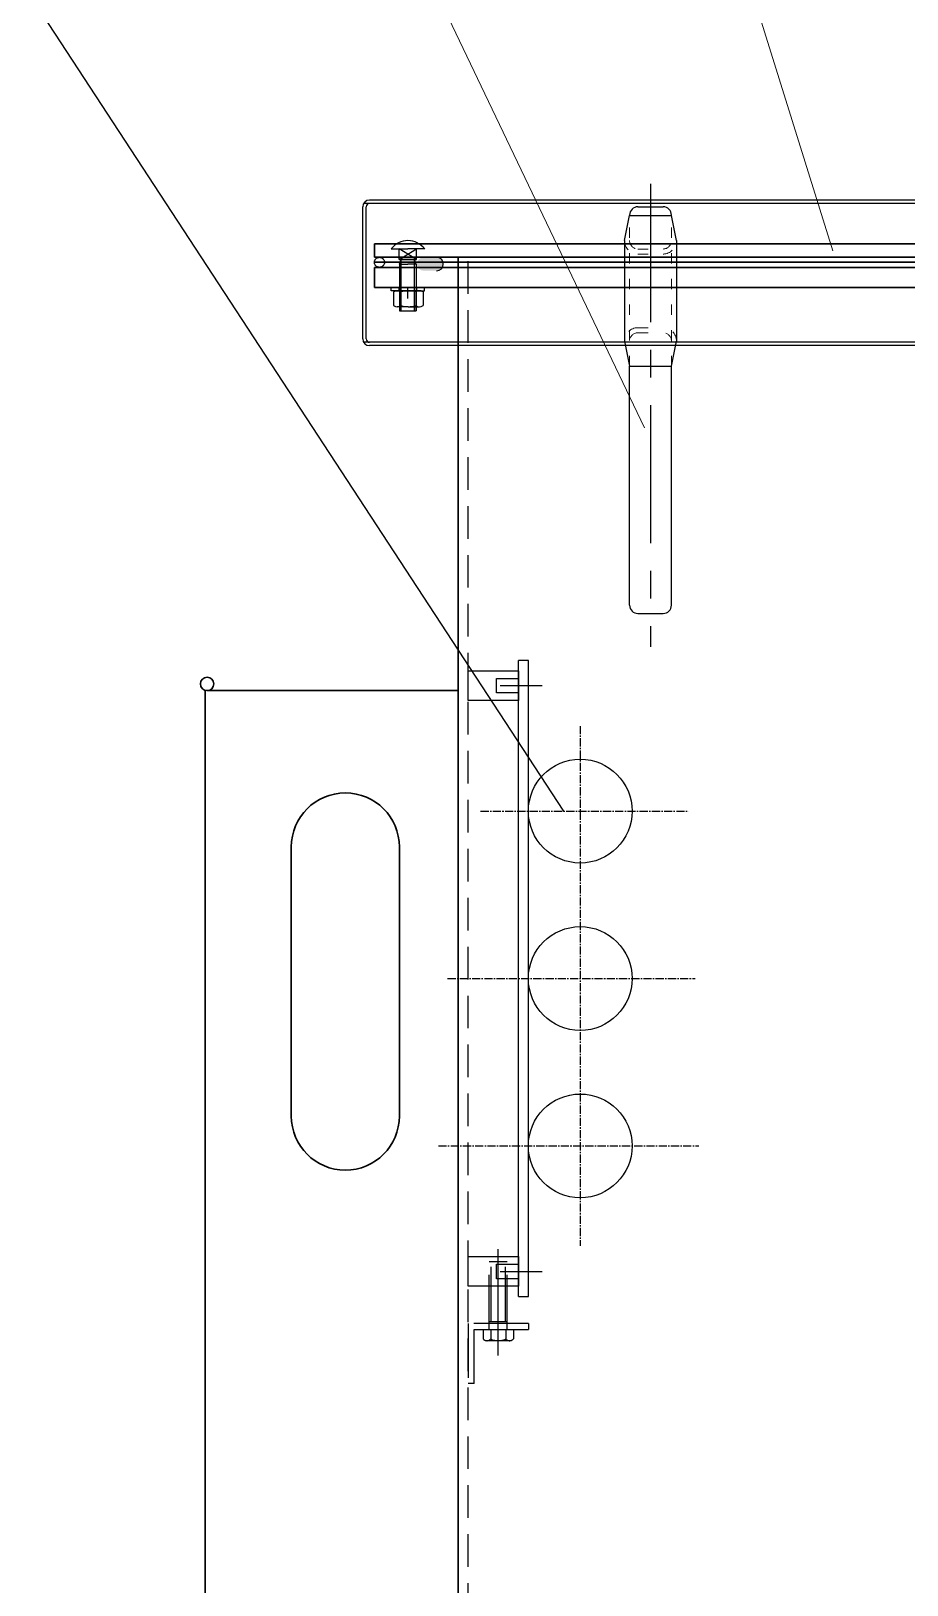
# Model space of a CAD drawing. Header units: millimetres. Extents: x 70841 to 133731, y -170061 to -164340.
# Drawn here: x 82987 to 83511, y -166506 to -165578 of the extents above; entities that cross this region are included whole.
import ezdxf

# ---------------------------------------------------------------- set-up
doc = ezdxf.new("R2010")
doc.units = ezdxf.units.MM
doc.header["$LTSCALE"] = 13
for name, pattern in [('ACAD_ISO03W100', [1.18, 0.47, -0.71]), ('CENTER', [50.8, 31.75, -6.35, 6.35, -6.35]), ('CENTER2', [1.125, 0.75, -0.125, 0.125, -0.125]), ('CENTERX2', [101.6, 63.5, -12.7, 12.7, -12.7]), ('DASHED', [0.75, 0.5, -0.25])]:
    doc.linetypes.add(name, pattern=pattern)
for name, color, linetype in [('1', 4, 'Continuous'), ('1轮廓实线层', 7, 'Continuous'), ('2细线层', 4, 'Continuous'), ('3中心线层', 1, 'CENTER'), ('4虚线层', 6, 'DASHED'), ('5剖面线层', 2, 'Continuous'), ('中心线', 1, 'CENTER2'), ('粗实线', 4, 'Continuous'), ('细实线', 2, 'Continuous')]:
    doc.layers.add(name, color=color, linetype=linetype)
doc.layers.add('标注、文本', color=3, linetype='Continuous', lineweight=25)
doc.layers.add('铁心', color=3, linetype='Continuous', lineweight=0)

# ---------------------------------------------------------------- blocks, each defined once
blk = doc.blocks.new('A$C5957240F')
at = {"layer": '1', "color": 1, "linetype": 'CENTERX2', "lineweight": -3, "ltscale": 0.1}
blk.add_line((18, 16.74), (18, 80.39), dxfattribs=at)
at = {"layer": '4虚线层', "ltscale": 5}
for p, q in [((12.6, 32.4), (12.6, 72.9)), ((12.6, 72.9), (23.4, 72.9)), ((13.68, 37.17), (13.68, 72.9)), ((22.32, 37.17), (22.32, 72.9)), ((23.4, 32.4), (23.4, 72.9)), ((12.6, 37.17), (23.4, 37.17)), ((36, 36), (0, 36)), ((0, 36), (0, 0)), ((3.6, 0), (3.6, 32.4)), ((3.6, 32.4), (36, 32.4)), ((8.99, 32.4), (27.01, 32.4)), ((8.99, 32.4), (8.99, 26.66)), ((13.49, 32.4), (13.49, 26.66)), ((22.51, 32.4), (22.51, 26.66)), ((27.01, 32.4), (27.01, 26.66)), ((36, 36), (36, 32.4)), ((24.76, 25.65), (18, 25.65)), ((3.6, 0), (0, 0))]:
    blk.add_line(p, q, dxfattribs=at)
at = {"layer": '4虚线层'}
blk.add_line((18, 25.65), (11.24, 25.65), dxfattribs=at)
blk.add_arc((11.24, 28.66), 3.01, 221.60875, 318.39125, dxfattribs=at)
at = {"layer": '4虚线层', "ltscale": 5}
for centre, radius, start, end in [((18, 36.19), 10.54, 244.67599, 295.32401), ((24.76, 28.66), 3.01, 221.60875, 318.39125)]:
    blk.add_arc(centre, radius, start, end, dxfattribs=at)
blk = doc.blocks.new('846712')
at = {"layer": '1轮廓实线层', "color": 0, "ltscale": 0.5}
for p, q in [((12564.4, -718.9), (12558.4, -718.9)), ((12558.4, -1098.9), (12558.4, -718.9)), ((12564.4, -1098.9), (12564.4, -718.9)), ((12547.63, -733.9), (12572.73, -733.9)), ((12547.63, -1083.9), (12572.73, -1083.9)), ((12558.4, -1098.9), (12564.4, -1098.9))]:
    blk.add_line(p, q, dxfattribs=at)
at = {"layer": '中心线', "color": 1, "ltscale": 0.5}
for p, q in [((12595.4, -758.1), (12595.4, -1068.58)), ((12535.83, -808.9), (12660.18, -808.9)), ((12516.15, -908.9), (12664, -908.9)), ((12510.65, -1008.9), (12666.36, -1008.9))]:
    blk.add_line(p, q, dxfattribs=at)
at = {"layer": '标注、文本'}
for centre in [(12595.4, -808.9), (12595.4, -908.9), (12595.4, -1008.9)]:
    blk.add_circle(centre, 31, dxfattribs=at)
blk = doc.blocks.new('A$C35956794')
at = {"layer": '4虚线层', "ltscale": 5}
for points in [[(17.75, 373.87), (47.75, 373.87), (47.75, 356.13), (17.75, 356.13)], [(17.75, 373.87), (47.75, 373.87), (47.75, 356.13), (17.75, 356.13)], [(34.78, 369.33), (47.75, 369.33), (47.75, 360.67), (34.78, 360.67)], [(34.78, 369.33), (47.75, 369.33), (47.75, 360.67), (34.78, 360.67)], [(17.75, 23.87), (47.75, 23.87), (47.75, 6.13), (17.75, 6.13)], [(17.75, 23.87), (47.75, 23.87), (47.75, 6.13), (17.75, 6.13)], [(34.78, 19.33), (47.75, 19.33), (47.75, 10.67), (34.78, 10.67)], [(34.78, 19.33), (47.75, 19.33), (47.75, 10.67), (34.78, 10.67)]]:
    blk.add_lwpolyline(points, close=True, dxfattribs=at)
at = {"layer": '标注、文本'}
blk.add_blockref('846712', (-12510.65, 1098.9), dxfattribs=at)

msp = doc.modelspace()

# ---------------------------------------------------------------- hatches: boundary and pattern name
at = {"layer": '5剖面线层'}
msp.add_hatch(color=256, dxfattribs=at).paths.add_polyline_path([(83229.467, -165720.867, 1), (83229.467, -165712.867), (83221.696, -165712.867, 1), (83221.696, -165720.867)])

# ---------------------------------------------------------------- linework, layer by layer
at = {"layer": '1', "color": 1, "linetype": 'CENTERX2', "lineweight": -3, "ltscale": 0.1}
msp.add_line((83357.302, -165669.035), (83357.302, -165945.499), dxfattribs=at)
at = {"layer": '1轮廓实线层'}
for p, q in [((83202.274, -165707.867), (83212.302, -165707.867)), ((83207.122, -165714.267), (83217.482, -165707.867)), ((83217.482, -165714.267), (83207.122, -165707.867)), ((83207.122, -165714.267), (83207.122, -165707.867)), ((83222.331, -165707.867), (83212.302, -165707.867)), ((83217.482, -165714.267), (83217.482, -165707.867)), ((83207.122, -165714.267), (83217.482, -165714.267)), ((83207.302, -165716.867), (83208.302, -165714.267)), ((83207.302, -165716.867), (83212.302, -165716.867)), ((83207.302, -165716.867), (83207.302, -165744.867)), ((83217.482, -165714.267), (83208.302, -165714.267)), ((83208.302, -165714.267), (83208.302, -165714.267)), ((83217.302, -165716.867), (83212.302, -165716.867)), ((83217.302, -165716.867), (83216.302, -165714.267)), ((83217.302, -165716.867), (83217.302, -165744.867)), ((83202.302, -165732.867), (83202.302, -165730.867)), ((83222.302, -165732.867), (83222.302, -165730.867)), ((83212.302, -165732.867), (83202.302, -165732.867)), ((83203.757, -165733.58), (83203.757, -165741.655)), ((83204.452, -165732.867), (83212.302, -165732.867)), ((83212.552, -165732.867), (83205.956, -165732.867)), ((83208.155, -165733.58), (83208.155, -165744.867)), ((83212.302, -165732.867), (83222.302, -165732.867)), ((83220.152, -165732.867), (83212.302, -165732.867)), ((83212.552, -165732.867), (83219.149, -165732.867)), ((83216.95, -165733.58), (83216.95, -165744.867)), ((83221.347, -165733.58), (83221.347, -165741.655)), ((83212.552, -165742.367), (83205.956, -165742.367)), ((83207.302, -165744.867), (83217.302, -165744.867)), ((83212.552, -165742.367), (83219.149, -165742.367))]:
    msp.add_line(p, q, dxfattribs=at)
for centre, radius, start, end in [((83212.232, -165715.257), 12.4, 89.672726, 143.421423), ((83212.172, -165715.659), 12.803, 37.488414, 89.417438), ((83205.956, -165736.616), 3.749, 54.090399, 125.909601), ((83212.552, -165746.794), 13.927, 71.593388, 108.406612), ((83219.149, -165736.616), 3.749, 54.090399, 125.909601), ((83205.956, -165738.618), 3.749, 234.090399, 305.909601), ((83212.552, -165728.44), 13.927, 251.593388, 288.406612), ((83219.149, -165738.618), 3.749, 234.090399, 305.909601)]:
    msp.add_arc(centre, radius, start, end, dxfattribs=at)
at = {"layer": '2细线层'}
for p, q in [((83208.302, -165744.867), (83208.302, -165714.267)), ((83216.302, -165744.867), (83216.302, -165714.267))]:
    msp.add_line(p, q, dxfattribs=at)
at = {"layer": '3中心线层'}
msp.add_line((83212.302, -165737.564), (83212.302, -165730.772), dxfattribs=at)
at = {"layer": '4虚线层', "ltscale": 3}
msp.add_line((83248.302, -167021.717), (83248.302, -165712.867), dxfattribs=at)
at = {"layer": '4虚线层'}
for p, q in [((83207.052, -165732.867), (83207.052, -165730.867)), ((83217.552, -165732.867), (83217.552, -165730.867))]:
    msp.add_line(p, q, dxfattribs=at)
at = {"layer": '4虚线层', "ltscale": 3}
msp.add_circle((83195.302, -165715.867), 3, dxfattribs=at)
at = {"layer": '标注、文本'}
for p, q in [((82876.069, -165387.993), (83305.302, -166043.716)), ((83185.302, -165761.648), (83185.302, -165682.665)), ((83828.302, -165680.665), (83185.838, -165680.665)), ((83187.302, -165761.648), (83187.302, -165682.665)), ((83828.302, -165678.665), (83189.302, -165678.665)), ((83349.802, -165682.665), (83364.802, -165682.665)), ((83341.802, -165702.906), (83344.802, -165687.906)), ((83344.802, -165687.906), (83369.802, -165687.906)), ((83372.802, -165702.906), (83369.802, -165687.906)), ((83341.802, -165702.906), (83341.802, -165762.906)), ((83372.802, -165702.906), (83372.802, -165762.906)), ((83828.302, -165763.648), (83185.838, -165763.648)), ((83828.302, -165765.648), (83189.302, -165765.648)), ((83341.802, -165762.906), (83344.802, -165777.906)), ((83369.802, -165777.906), (83372.802, -165762.906)), ((83344.802, -165920.648), (83344.802, -165777.906)), ((83344.802, -165777.906), (83369.802, -165777.906)), ((83369.802, -165920.648), (83369.802, -165777.906)), ((83349.802, -165925.648), (83364.802, -165925.648)), ((83242.302, -167021.717), (83242.302, -166121.731))]:
    msp.add_line(p, q, dxfattribs=at)
at = {"layer": '标注、文本', "color": 2, "linetype": 'ACAD_ISO03W100', "lineweight": 18}
for p, q in [((83344.802, -165777.906), (83344.802, -165687.665)), ((83369.802, -165777.906), (83369.802, -165687.665)), ((83349.802, -165707.906), (83364.802, -165707.906)), ((83349.802, -165710.906), (83364.802, -165710.906)), ((83349.802, -165754.906), (83364.802, -165754.906)), ((83349.802, -165757.906), (83364.802, -165757.906))]:
    msp.add_line(p, q, dxfattribs=at)
at = {"layer": '标注、文本', "color": 4, "lineweight": 30}
for p, q in [((83091.111, -165971.731), (83091.111, -166879.717)), ((83242.302, -165971.731), (83092.302, -165971.731)), ((83142.631, -166225.891), (83142.631, -166065.14)), ((83207.235, -166065.14), (83207.235, -166225.891))]:
    msp.add_line(p, q, dxfattribs=at)
msp.add_circle((83092.302, -165967.731), 4, dxfattribs=at)
at = {"layer": '标注、文本'}
for centre, radius, start, end in [((83189.302, -165682.665), 4, 90, 180), ((83189.302, -165682.665), 2, 90, 180), ((83349.802, -165687.665), 5, 90, 180), ((83364.802, -165687.665), 5, 0, 90), ((83189.302, -165761.648), 4, 180, 270), ((83189.302, -165761.648), 2, 180, 270), ((83349.802, -165920.648), 5, 180, 270), ((83364.802, -165920.648), 5, 270, 0)]:
    msp.add_arc(centre, radius, start, end, dxfattribs=at)
at = {"layer": '标注、文本', "color": 2, "linetype": 'ACAD_ISO03W100', "lineweight": 18}
for centre, radius, start, end in [((83349.802, -165702.906), 8, 180, 270), ((83349.802, -165702.906), 5, 180, 270), ((83364.802, -165702.906), 5, 270, 0), ((83364.802, -165702.906), 8, 270, 0), ((83349.802, -165762.906), 8, 90, 180), ((83349.802, -165762.906), 5, 90, 180), ((83364.802, -165762.906), 8, 0, 90), ((83364.802, -165762.906), 5, 0, 90)]:
    msp.add_arc(centre, radius, start, end, dxfattribs=at)
at = {"layer": '标注、文本', "color": 4, "lineweight": 30}
for centre, start, end in [((83174.933, -166065.14), 0, 180), ((83174.933, -166225.891), 180, 0)]:
    msp.add_arc(centre, 32.302, start, end, dxfattribs=at)
at = {"layer": '粗实线', "lineweight": 30}
for p, q in [((83828.302, -165704.867), (83192.302, -165704.867)), ((83192.302, -165704.867), (83192.302, -165712.867)), ((83828.302, -165712.867), (83192.302, -165712.867)), ((83242.302, -167021.717), (83242.302, -165712.867)), ((83192.302, -165715.867), (83828.302, -165715.867)), ((83828.302, -165718.867), (83192.302, -165718.867)), ((83192.302, -165718.867), (83192.302, -165730.867)), ((83192.302, -165730.867), (83828.302, -165730.867))]:
    msp.add_line(p, q, dxfattribs=at)
at = {"layer": '粗实线'}
msp.add_line((83207.302, -165744.867), (83207.302, -165744.867), dxfattribs=at)
at = {"layer": '细实线'}
msp.add_arc((83229.467, -165716.867), 4, 270, 90, dxfattribs=at)
at = {"layer": '铁心'}
for points in [[(83353.743, -165814.825), (83152.027, -165393.038), (83152.027, -165393.038)], [(83466.332, -165708.916), (83369.027, -165397.311), (83369.027, -165397.311)]]:
    msp.add_lwpolyline(points, dxfattribs=at)

# ---------------------------------------------------------------- block references
at = {"layer": '标注、文本'}
for name, p in [('A$C35956794', (83230.554, -166333.716)), ('A$C5957240F', (83248.302, -166385.717))]:
    msp.add_blockref(name, p, dxfattribs=at)

doc.saveas('drawing.dxf')
